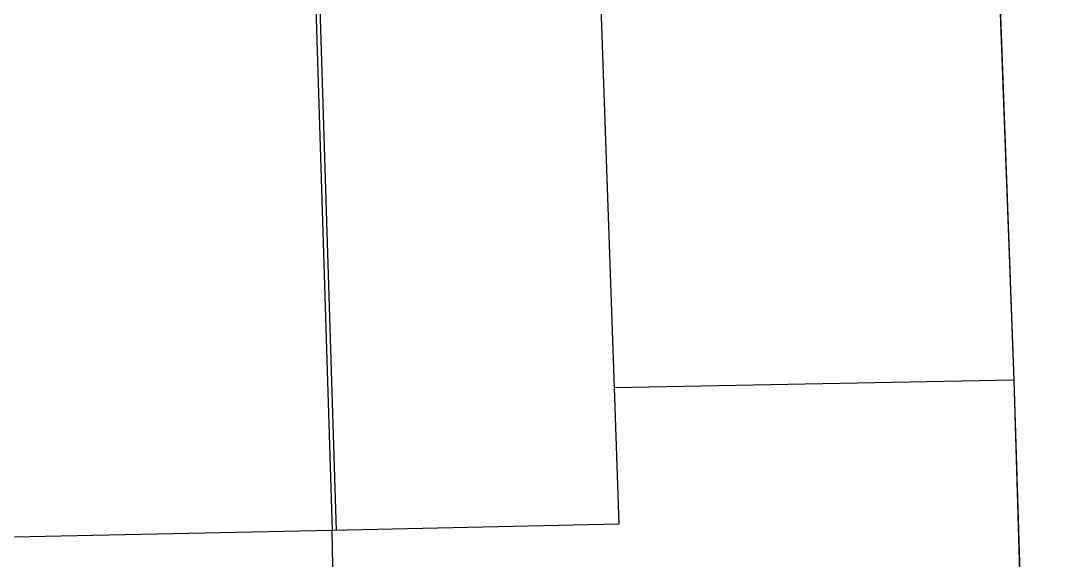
# Model space of a CAD drawing. Header units: metres. Extents: x 668617 to 675126, y 2286318 to 2293677.
# Drawn here: x 669552.9 to 669604.4, y 2287169.5 to 2287196.6 of the extents above; entities that cross this region are included whole.
import ezdxf

# ---------------------------------------------------------------- set-up
doc = ezdxf.new("R2010")
doc.units = ezdxf.units.M
doc.header["$MEASUREMENT"] = 0
doc.layers.add('DMTG-PB-LOTIFICACION', color=253, linetype='Continuous')
doc.layers.add('DMTG-PB-MANZANAS', color=251, linetype='Continuous')

msp = doc.modelspace()

# ---------------------------------------------------------------- linework, layer by layer
at = {"layer": 'DMTG-PB-LOTIFICACION'}
for p, q in [((669601.6531, 2287210.96566), (669602.86034, 2287178.53856)), ((669581.62557, 2287210.25875), (669582.74184, 2287178.14319)), ((669567.33752, 2287209.76812), (669568.56213, 2287170.97297)), ((669567.53742, 2287209.77443), (669568.76203, 2287170.97928)), ((669602.86034, 2287178.53856), (669582.74184, 2287178.14319)), ((669582.74184, 2287178.14319), (669582.98094, 2287171.28415)), ((669602.86034, 2287178.53856), (669603.54898, 2287155.29127)), ((669568.56213, 2287170.97297), (669546.8739, 2287170.51095)), ((669582.98094, 2287171.28415), (669568.56213, 2287170.97297)), ((669568.75672, 2287160.4637), (669568.56213, 2287170.97297))]:
    msp.add_line(p, q, dxfattribs=at)
at = {"layer": 'DMTG-PB-MANZANAS'}
msp.add_lwpolyline([(669601.6531, 2287210.96566), (669602.86034, 2287178.53856), (669603.54898, 2287155.29127), (669604.44668, 2287125.19481), (669558.97231, 2287123.77186), (669540.1846, 2287123.19214), (669514.78775, 2287122.39438), (669514.85773, 2287134.18479), (669514.95641, 2287150.99536), (669515.00186, 2287161.49564), (669515.07179, 2287173.29605), (669515.1292, 2287183.33638), (669515.25368, 2287208.20713), (669528.40292, 2287208.41292), (669540.90116, 2287208.85595), (669552.78952, 2287209.2664), (669567.33752, 2287209.76812), (669581.62557, 2287210.25875)], close=True, dxfattribs=at)

doc.saveas('drawing.dxf')
